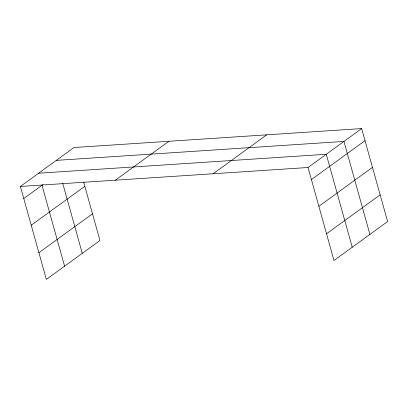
<?xml version="1.0" encoding="UTF-8"?>
<svg xmlns="http://www.w3.org/2000/svg" width="408" height="408" viewBox="0 0 408 408"><rect width="100%" height="100%" fill="white"/><g stroke="black" fill="none" stroke-linecap="round" stroke-linejoin="round"><path stroke-width="0.61" d="M83.645 182.05L99.96 240.496L46.359 279.419L20.4 186.451L74.006 147.528L361.641 128.581L387.6 221.549L333.994 260.472L308.04 167.504L361.641 128.581M23.771 198.523L43.008 184.559M31.222 225.221L84.828 186.298M115.321 180.198L168.927 141.275M38.903 252.725L92.509 213.802M213.119 173.757L266.72 134.834M311.411 179.576L365.012 140.653M318.862 206.269L372.468 167.346M326.543 233.774L380.149 194.851M56.314 160.375L343.954 141.423L369.908 234.391M38.627 173.216L326.262 154.27L352.221 247.238M20.4 186.451L308.04 167.504M62.735 183.365L82.273 253.343M41.998 185.288L64.581 266.184"/></g></svg>
